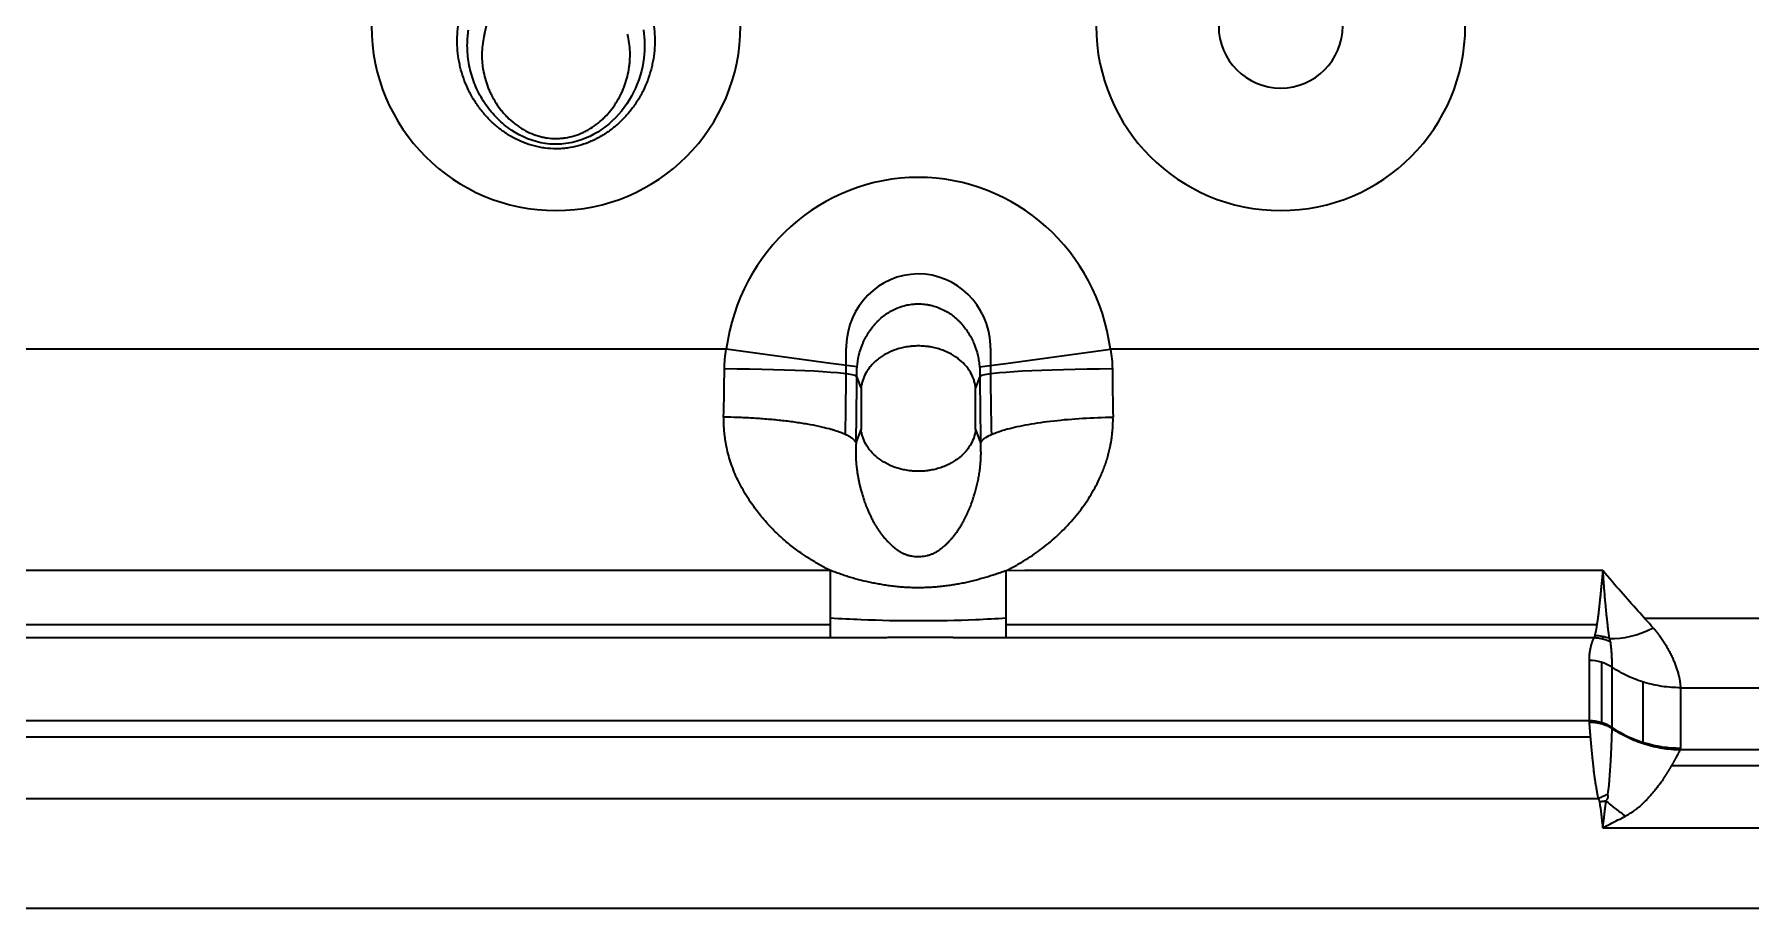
# Model space of a CAD drawing. Header units: millimetres. Extents: x 126 to 861, y 86 to 521.
# Drawn here: x 447.4 to 490.24, y 234.29 to 256.11 of the extents above; entities that cross this region are included whole.
import ezdxf

# ---------------------------------------------------------------- set-up
doc = ezdxf.new("R2010")
doc.units = ezdxf.units.MM
doc.layers.add('10', color=7, linetype='Continuous', true_color=0xffffff)

msp = doc.modelspace()

# ---------------------------------------------------------------- linework, layer by layer
at = {"layer": '10', "color": 7, "linetype": 'Continuous', "lineweight": 35}
for p, q in [((464.668, 248.251), (438.077, 248.251)), ((467.279, 247.899), (464.668, 248.251)), ((471.645, 247.899), (474.257, 248.251)), ((528.255, 248.251), (474.257, 248.251)), ((467.934, 247.811), (467.279, 247.899)), ((470.99, 247.811), (471.645, 247.899)), ((468.032, 247.291), (467.927, 247.574)), ((468.032, 247.291), (468.032, 246.25)), ((470.998, 247.574), (470.892, 247.291)), ((470.892, 246.25), (470.892, 247.291)), ((467.908, 245.916), (468.032, 246.25)), ((470.892, 246.25), (471.016, 245.916)), ((467.267, 241.374), (435.476, 241.374)), ((486.405, 241.374), (471.656, 241.374)), ((487.585, 241.542), (528.09, 241.542)), ((467.267, 241.048), (435.477, 241.048)), ((486.328, 241.048), (471.657, 241.048)), ((486.211, 238.98), (486.211, 240.485)), ((486.522, 238.932), (486.522, 240.437)), ((486.779, 238.81), (486.779, 240.315)), ((487.549, 239.948), (487.549, 238.425)), ((488.483, 239.805), (488.483, 238.3)), ((488.483, 239.805), (527.915, 239.805)), ((486.211, 238.98), (235.633, 238.98)), ((235.603, 238.581), (486.242, 238.581)), ((527.273, 238.252), (488.478, 238.252)), ((526.629, 237.852), (488.261, 237.852)), ((235.408, 237.038), (486.436, 237.038)), ((486.547, 236.31), (524.672, 236.31)), ((524.672, 234.292), (197.172, 234.292))]:
    msp.add_line(p, q, dxfattribs=at)
for centre, radius in [((460.417, 256.318), 4.606), ((478.507, 256.318), 4.606), ((478.507, 256.318), 1.549)]:
    msp.add_arc(centre, radius, 180, 0, dxfattribs=at)
for centre, major_axis, ratio, start_param, end_param in [((455.811, 271.49), (0, 20.308), 0.212557, 3.853135, 4.153905), ((469.462, 247.57), (0, 4.971), 0.973661, 4.849833, 7.716538), ((469.462, 248.282), (0, 1.848), 0.973661, 4.75457, 7.824902), ((466.898, 248.251), (0, 8.744), 0.087489, 4.466693, 4.715579), ((472.026, 248.251), (0, 8.743), 0.087489, 1.567492, 1.81651), ((463.567, 248.251), (0, 8.743), 0.120697, 4.517607, 4.656266), ((464.621, 247.574), (-3.319, 0.016), 0.056093, 3.228997, 4.712665), ((474.304, 247.574), (3.319, 0.016), 0.056093, 1.570521, 3.054188), ((475.358, 248.251), (0, 8.744), 0.120697, 1.626919, 1.765579), ((466.873, 248.251), (0, 12.062), 0.087489, 4.517595, 4.656266), ((472.051, 248.251), (0, 12.062), 0.087489, 1.626919, 1.765581), ((487.803, 243.696), (1.78, 2.433), 0.612231, 3.527441, 4.015623), ((486.352, 240.143), (-0.984, 0.204), 0.953273, 4.537689, 4.90778), ((486.211, 239.514), (-1.005, 0), 0.965926, 4.111793, 4.712388), ((486.211, 238.009), (-1.005, 0), 0.96593, 4.11222, 4.712793), ((488.483, 241.213), (3.015, 0), 0.965926, 4.111795, 4.712389)]:
    msp.add_ellipse(centre, major_axis=major_axis, ratio=ratio, start_param=start_param, end_param=end_param, dxfattribs=at)
for points, degree, knots in [([(462.858, 256.318), (462.87, 256.226), (462.878, 256.135), (462.885, 255.952), (462.882, 255.77), (462.862, 255.589), (462.84, 255.453), (462.831, 255.408), (462.812, 255.318), (462.801, 255.273), (462.766, 255.14), (462.71, 254.966), (462.638, 254.799), (462.578, 254.676), (462.546, 254.615), (462.512, 254.554), (462.489, 254.515), (462.477, 254.495), (462.417, 254.397), (462.313, 254.245), (462.196, 254.106), (462.071, 253.972), (462.005, 253.909), (461.901, 253.818), (461.865, 253.788), (461.792, 253.731), (461.755, 253.704), (461.642, 253.624), (461.564, 253.576), (461.443, 253.51), (461.402, 253.489), (461.339, 253.459), (461.318, 253.45), (461.276, 253.431), (461.254, 253.422), (461.147, 253.379), (460.972, 253.321), (460.791, 253.284), (460.654, 253.266), (460.608, 253.261), (460.538, 253.257), (460.515, 253.256), (460.468, 253.254), (460.445, 253.253), (460.329, 253.253), (460.237, 253.259), (460.1, 253.277), (460.031, 253.288), (459.963, 253.302), (459.918, 253.312), (459.895, 253.318), (459.783, 253.347), (459.695, 253.376), (459.523, 253.445), (459.44, 253.484), (459.338, 253.539), (459.317, 253.55), (459.277, 253.574), (459.218, 253.609), (459.16, 253.647), (459.046, 253.726), (458.974, 253.783), (458.869, 253.873), (458.835, 253.905), (458.769, 253.969), (458.736, 254.002), (458.642, 254.103), (458.582, 254.173), (458.471, 254.318), (458.419, 254.394), (458.359, 254.492), (458.347, 254.511), (458.324, 254.551), (458.312, 254.571), (458.279, 254.632), (458.258, 254.673), (458.197, 254.796), (458.125, 254.964), (458.069, 255.138), (458.034, 255.271), (458.023, 255.315), (458.004, 255.405), (457.995, 255.451), (457.973, 255.587), (457.952, 255.769), (457.95, 255.952), (457.956, 256.134), (457.964, 256.226), (457.977, 256.318)], 3, [0, 0, 0, 0, 0.03125, 0.03125, 0.0625, 0.09375, 0.09375, 0.109375, 0.109375, 0.125, 0.125, 0.15625, 0.1875, 0.1875, 0.203125, 0.210937, 0.210937, 0.21875, 0.21875, 0.25, 0.28125, 0.28125, 0.3125, 0.3125, 0.328125, 0.328125, 0.34375, 0.34375, 0.375, 0.375, 0.390625, 0.390625, 0.398437, 0.398437, 0.40625, 0.40625, 0.4375, 0.46875, 0.46875, 0.484375, 0.484375, 0.492187, 0.492187, 0.5, 0.5, 0.53125, 0.53125, 0.546875, 0.554687, 0.554687, 0.5625, 0.5625, 0.59375, 0.59375, 0.625, 0.625, 0.632812, 0.632812, 0.640625, 0.65625, 0.65625, 0.6875, 0.6875, 0.703125, 0.703125, 0.71875, 0.71875, 0.75, 0.75, 0.78125, 0.78125, 0.789062, 0.789062, 0.796875, 0.796875, 0.8125, 0.8125, 0.84375, 0.875, 0.875, 0.890625, 0.890625, 0.90625, 0.90625, 0.9375, 0.96875, 0.96875, 1, 1, 1, 1]), ([(462.601, 256.221), (462.637, 255.99), (462.64, 255.752), (462.574, 255.22), (462.488, 254.936), (462.218, 254.396), (462.041, 254.156), (461.596, 253.74), (461.341, 253.578), (460.906, 253.425), (460.759, 253.392), (460.457, 253.361), (460.301, 253.364), (459.848, 253.429), (459.558, 253.548), (459.18, 253.802), (459.062, 253.9), (458.848, 254.114), (458.752, 254.23), (458.58, 254.479), (458.506, 254.61), (458.381, 254.881), (458.33, 255.024), (458.253, 255.314), (458.227, 255.46), (458.201, 255.757), (458.201, 255.908), (458.219, 256.112), (458.225, 256.167), (458.234, 256.221)], 3, [0, 0, 0, 0, 0.087211, 0.087211, 0.19873, 0.19873, 0.310248, 0.310248, 0.421766, 0.421766, 0.477526, 0.477526, 0.533285, 0.533285, 0.644803, 0.644803, 0.700562, 0.700562, 0.756321, 0.756321, 0.812081, 0.812081, 0.86784, 0.86784, 0.923599, 0.923599, 0.979358, 0.979358, 1, 1, 1, 1]), ([(458.63, 256.11), (458.612, 256.037), (458.598, 255.963), (458.578, 255.816), (458.565, 255.668), (458.568, 255.519), (458.576, 255.407), (458.579, 255.37), (458.588, 255.296), (458.594, 255.259), (458.612, 255.149), (458.645, 255.005), (458.691, 254.863), (458.732, 254.759), (458.746, 254.724), (458.777, 254.655), (458.793, 254.621), (458.844, 254.521), (458.881, 254.456), (458.962, 254.331), (459.005, 254.27), (459.076, 254.182), (459.101, 254.153), (459.151, 254.096), (459.177, 254.069), (459.257, 253.989), (459.313, 253.939), (459.401, 253.868), (459.431, 253.846), (459.494, 253.802), (459.525, 253.781), (459.623, 253.721), (459.69, 253.686), (459.828, 253.623), (459.899, 253.597), (460.009, 253.564), (460.046, 253.555), (460.121, 253.539), (460.158, 253.532), (460.27, 253.516), (460.346, 253.51), (460.441, 253.51), (460.46, 253.511), (460.499, 253.512), (460.518, 253.514), (460.575, 253.518), (460.613, 253.522), (460.726, 253.539), (460.799, 253.556), (460.943, 253.6), (461.014, 253.626), (461.101, 253.666), (461.118, 253.674), (461.152, 253.691), (461.203, 253.717), (461.252, 253.746), (461.348, 253.805), (461.409, 253.849), (461.497, 253.919), (461.54, 253.956), (461.582, 253.995), (461.609, 254.021), (461.623, 254.034), (461.689, 254.101), (461.739, 254.157), (461.832, 254.274), (461.875, 254.334), (461.955, 254.46), (461.992, 254.524), (462.034, 254.608), (462.043, 254.625), (462.059, 254.658), (462.067, 254.676), (462.089, 254.727), (462.104, 254.762), (462.144, 254.866), (462.19, 255.007), (462.222, 255.151), (462.241, 255.261), (462.246, 255.298), (462.255, 255.372), (462.259, 255.41), (462.266, 255.521), (462.269, 255.67), (462.257, 255.817), (462.237, 255.964), (462.223, 256.037), (462.205, 256.11)], 3, [0, 0, 0, 0, 0.03125, 0.03125, 0.0625, 0.09375, 0.09375, 0.109375, 0.109375, 0.125, 0.125, 0.15625, 0.1875, 0.1875, 0.203125, 0.203125, 0.21875, 0.21875, 0.25, 0.25, 0.28125, 0.28125, 0.296875, 0.296875, 0.3125, 0.3125, 0.34375, 0.34375, 0.359375, 0.359375, 0.375, 0.375, 0.40625, 0.40625, 0.4375, 0.4375, 0.453125, 0.453125, 0.46875, 0.46875, 0.5, 0.5, 0.507813, 0.507813, 0.515625, 0.515625, 0.53125, 0.53125, 0.5625, 0.5625, 0.59375, 0.59375, 0.601563, 0.601563, 0.609375, 0.625, 0.625, 0.65625, 0.65625, 0.671875, 0.679688, 0.679688, 0.6875, 0.6875, 0.71875, 0.71875, 0.75, 0.75, 0.78125, 0.78125, 0.789063, 0.789063, 0.796875, 0.796875, 0.8125, 0.8125, 0.84375, 0.875, 0.875, 0.890625, 0.890625, 0.90625, 0.90625, 0.9375, 0.96875, 0.96875, 1, 1, 1, 1]), ([(467.934, 247.811), (467.942, 247.907), (467.957, 248.003), (468.001, 248.19), (468.03, 248.282), (468.076, 248.395), (468.086, 248.418), (468.106, 248.463), (468.117, 248.485), (468.15, 248.551), (468.174, 248.594), (468.25, 248.72), (468.309, 248.8), (468.392, 248.894), (468.409, 248.912), (468.444, 248.949), (468.462, 248.966), (468.517, 249.018), (468.556, 249.051), (468.636, 249.113), (468.678, 249.142), (468.743, 249.183), (468.765, 249.196), (468.81, 249.221), (468.833, 249.232), (468.95, 249.289), (469.047, 249.324), (469.198, 249.359), (469.249, 249.369), (469.314, 249.376), (469.327, 249.378), (469.354, 249.38), (469.393, 249.383), (469.432, 249.384), (469.51, 249.384), (469.562, 249.382), (469.64, 249.373), (469.666, 249.369), (469.717, 249.361), (469.743, 249.355), (469.82, 249.338), (469.87, 249.323), (469.968, 249.289), (470.015, 249.269), (470.085, 249.236), (470.108, 249.224), (470.153, 249.199), (470.176, 249.186), (470.242, 249.146), (470.284, 249.117), (470.364, 249.055), (470.403, 249.022), (470.458, 248.97), (470.476, 248.953), (470.512, 248.916), (470.529, 248.898), (470.612, 248.804), (470.671, 248.724), (470.749, 248.597), (470.773, 248.554), (470.818, 248.466), (470.838, 248.421), (470.893, 248.285), (470.922, 248.193), (470.956, 248.051), (470.965, 248.003), (470.981, 247.907), (470.986, 247.859), (470.99, 247.811)], 3, [0, 0, 0, 0, 0.0625, 0.0625, 0.125, 0.125, 0.140625, 0.140625, 0.15625, 0.15625, 0.1875, 0.1875, 0.25, 0.25, 0.265625, 0.265625, 0.28125, 0.28125, 0.3125, 0.3125, 0.34375, 0.34375, 0.359375, 0.359375, 0.375, 0.375, 0.4375, 0.4375, 0.46875, 0.46875, 0.476562, 0.476562, 0.484375, 0.5, 0.5, 0.53125, 0.53125, 0.546875, 0.546875, 0.5625, 0.5625, 0.59375, 0.59375, 0.625, 0.625, 0.640625, 0.640625, 0.65625, 0.65625, 0.6875, 0.6875, 0.71875, 0.71875, 0.734375, 0.734375, 0.75, 0.75, 0.8125, 0.8125, 0.84375, 0.84375, 0.875, 0.875, 0.9375, 0.9375, 0.96875, 0.96875, 1, 1, 1, 1]), ([(464.621, 247.76), (464.621, 247.843), (464.625, 247.925), (464.641, 248.088), (464.653, 248.17), (464.668, 248.251)], 3, [0, 0, 0, 0, 0.5, 0.5, 1, 1, 1, 1]), ([(470.892, 247.291), (470.891, 247.298), (470.89, 247.306), (470.888, 247.322), (470.885, 247.345), (470.874, 247.4), (470.862, 247.446), (470.832, 247.538), (470.806, 247.598), (470.756, 247.687), (470.737, 247.717), (470.697, 247.774), (470.675, 247.802), (470.605, 247.885), (470.552, 247.938), (470.475, 248), (470.46, 248.013), (470.427, 248.037), (470.41, 248.049), (470.359, 248.084), (470.323, 248.106), (470.249, 248.147), (470.21, 248.167), (470.148, 248.195), (470.128, 248.203), (470.085, 248.22), (470.063, 248.229), (469.997, 248.252), (469.952, 248.266), (469.859, 248.29), (469.811, 248.3), (469.75, 248.31), (469.738, 248.312), (469.713, 248.316), (469.701, 248.318), (469.664, 248.322), (469.639, 248.325), (469.564, 248.331), (469.464, 248.336), (469.363, 248.331), (469.3, 248.326), (469.288, 248.325), (469.262, 248.322), (469.225, 248.318), (469.188, 248.313), (469.115, 248.3), (469.068, 248.29), (468.998, 248.272), (468.975, 248.266), (468.929, 248.252), (468.906, 248.244), (468.796, 248.206), (468.715, 248.169), (468.62, 248.116), (468.602, 248.106), (468.566, 248.083), (468.548, 248.072), (468.497, 248.037), (468.465, 248.013), (468.374, 247.939), (468.32, 247.886), (468.261, 247.816), (468.249, 247.802), (468.227, 247.774), (468.196, 247.731), (468.169, 247.687), (468.119, 247.599), (468.093, 247.539), (468.068, 247.462), (468.063, 247.447), (468.055, 247.416), (468.051, 247.4), (468.044, 247.369), (468.04, 247.345), (468.036, 247.322), (468.034, 247.306), (468.033, 247.298), (468.032, 247.291)], 3, [0, 0, 0, 0, 0.007813, 0.007813, 0.015625, 0.03125, 0.0625, 0.0625, 0.125, 0.125, 0.15625, 0.15625, 0.1875, 0.1875, 0.25, 0.25, 0.265625, 0.265625, 0.28125, 0.28125, 0.3125, 0.3125, 0.34375, 0.34375, 0.359375, 0.359375, 0.375, 0.375, 0.40625, 0.40625, 0.4375, 0.4375, 0.445313, 0.445313, 0.453125, 0.453125, 0.46875, 0.46875, 0.5, 0.53125, 0.53125, 0.539063, 0.539063, 0.546875, 0.5625, 0.5625, 0.59375, 0.59375, 0.609375, 0.609375, 0.625, 0.625, 0.6875, 0.6875, 0.703125, 0.703125, 0.71875, 0.71875, 0.75, 0.75, 0.8125, 0.8125, 0.828125, 0.828125, 0.84375, 0.875, 0.875, 0.9375, 0.9375, 0.953125, 0.953125, 0.96875, 0.96875, 0.984375, 0.992188, 0.992188, 1, 1, 1, 1]), ([(474.257, 248.251), (474.272, 248.17), (474.283, 248.088), (474.299, 247.925), (474.303, 247.843), (474.304, 247.76)], 3, [0, 0, 0, 0, 0.5, 0.5, 1, 1, 1, 1]), ([(470.99, 247.811), (470.994, 247.772), (470.996, 247.733), (470.999, 247.654), (470.999, 247.614), (470.998, 247.574)], 3, [0, 0, 0, 0, 0.5, 0.5, 1, 1, 1, 1]), ([(467.242, 246.262), (467.162, 246.283), (467.076, 246.304), (466.892, 246.344), (466.795, 246.363), (466.59, 246.398), (466.482, 246.415), (466.26, 246.446), (466.146, 246.46), (465.913, 246.485), (465.794, 246.496), (465.554, 246.516), (465.434, 246.525), (465.193, 246.539), (465.073, 246.545), (464.836, 246.553), (464.719, 246.556), (464.604, 246.558)], 3, [0, 0, 0, 0, 0.125, 0.125, 0.25, 0.25, 0.375, 0.375, 0.5, 0.5, 0.625, 0.625, 0.75, 0.75, 0.875, 0.875, 1, 1, 1, 1]), ([(467.268, 242.728), (467.248, 242.738), (467.207, 242.759), (467.147, 242.79), (467.087, 242.822), (467.026, 242.855), (466.966, 242.89), (466.906, 242.925), (466.846, 242.961), (466.785, 242.998), (466.724, 243.037), (466.666, 243.074), (466.611, 243.11), (466.483, 243.198), (466.284, 243.346), (466.017, 243.574), (465.759, 243.826), (465.517, 244.102), (465.324, 244.36), (465.172, 244.591), (465.057, 244.788), (464.955, 244.986), (464.866, 245.186), (464.791, 245.388), (464.727, 245.593), (464.691, 245.741), (464.673, 245.83), (464.667, 245.86), (464.661, 245.889), (464.656, 245.918), (464.651, 245.947), (464.646, 245.976), (464.642, 246.005), (464.638, 246.034), (464.634, 246.063), (464.63, 246.092), (464.626, 246.122), (464.623, 246.151), (464.62, 246.18), (464.617, 246.209), (464.615, 246.238), (464.613, 246.267), (464.611, 246.296), (464.609, 246.325), (464.607, 246.355), (464.606, 246.384), (464.605, 246.413), (464.605, 246.442), (464.604, 246.471), (464.604, 246.5), (464.604, 246.529), (464.604, 246.549), (464.604, 246.558)], 3, [0, 0, 0, 0, 0.013728, 0.027559, 0.041495, 0.055537, 0.069688, 0.083949, 0.098323, 0.11281, 0.128089, 0.142423, 0.155814, 0.168264, 0.238231, 0.309837, 0.386503, 0.462361, 0.537721, 0.585819, 0.632482, 0.677808, 0.721728, 0.765039, 0.807868, 0.850344, 0.856235, 0.862112, 0.867975, 0.873826, 0.879663, 0.885489, 0.891302, 0.897104, 0.902894, 0.908674, 0.914443, 0.920202, 0.925952, 0.931692, 0.937424, 0.943146, 0.948861, 0.954569, 0.960269, 0.965962, 0.971649, 0.977329, 0.983004, 0.988674, 0.994339, 1, 1, 1, 1]), ([(471.646, 242.724), (471.657, 242.729), (471.678, 242.74), (471.71, 242.756), (471.742, 242.772), (471.774, 242.789), (471.805, 242.806), (471.837, 242.823), (471.869, 242.84), (471.901, 242.858), (471.933, 242.876), (471.965, 242.894), (471.997, 242.913), (472.029, 242.931), (472.061, 242.951), (472.155, 243.008), (472.308, 243.106), (472.514, 243.252), (472.711, 243.406), (472.971, 243.631), (473.278, 243.941), (473.551, 244.284), (473.741, 244.57), (473.866, 244.785), (473.963, 244.975), (474.037, 245.138), (474.091, 245.272), (474.139, 245.408), (474.182, 245.544), (474.22, 245.682), (474.245, 245.792), (474.261, 245.874), (474.271, 245.927), (474.28, 245.979), (474.288, 246.032), (474.295, 246.085), (474.301, 246.138), (474.306, 246.191), (474.311, 246.243), (474.315, 246.296), (474.317, 246.349), (474.319, 246.401), (474.321, 246.454), (474.321, 246.506), (474.32, 246.541), (474.32, 246.558)], 3, [0, 0, 0, 0, 0.007199, 0.01443, 0.021694, 0.02899, 0.036319, 0.043681, 0.051077, 0.058506, 0.06597, 0.073468, 0.081001, 0.088569, 0.096172, 0.103811, 0.156131, 0.208077, 0.259739, 0.311208, 0.421304, 0.529988, 0.581766, 0.632431, 0.682107, 0.711576, 0.740706, 0.769533, 0.798094, 0.826429, 0.854576, 0.865263, 0.875894, 0.886472, 0.896999, 0.907478, 0.91791, 0.928298, 0.938645, 0.948953, 0.959225, 0.969463, 0.97967, 0.989848, 1, 1, 1, 1]), ([(471.683, 246.262), (471.837, 246.303), (472.015, 246.342), (472.407, 246.411), (472.621, 246.442), (473.076, 246.493), (473.317, 246.514), (473.812, 246.544), (474.066, 246.554), (474.32, 246.558)], 3, [0, 0, 0, 0, 0.25, 0.25, 0.5, 0.5, 0.75, 0.75, 1, 1, 1, 1]), ([(467.908, 245.916), (467.908, 245.909), (467.906, 245.893), (467.905, 245.869), (467.903, 245.845), (467.902, 245.82), (467.901, 245.796), (467.9, 245.77), (467.899, 245.745), (467.899, 245.719), (467.899, 245.692), (467.898, 245.665), (467.899, 245.638), (467.899, 245.611), (467.9, 245.583), (467.901, 245.555), (467.902, 245.526), (467.903, 245.497), (467.905, 245.467), (467.907, 245.438), (467.909, 245.407), (467.912, 245.377), (467.917, 245.327), (467.925, 245.257), (467.937, 245.168), (467.952, 245.079), (467.969, 244.989), (467.988, 244.899), (468.01, 244.809), (468.035, 244.713), (468.065, 244.611), (468.101, 244.499), (468.143, 244.383), (468.18, 244.288), (468.211, 244.216), (468.231, 244.168), (468.253, 244.122), (468.274, 244.077), (468.296, 244.033), (468.318, 243.99), (468.341, 243.948), (468.356, 243.921), (468.363, 243.907)], 3, [0, 0, 0, 0, 0.009774, 0.019756, 0.029947, 0.040346, 0.050955, 0.061774, 0.072803, 0.084044, 0.095495, 0.107158, 0.119034, 0.131122, 0.143423, 0.155938, 0.168666, 0.181609, 0.194765, 0.208137, 0.221724, 0.235527, 0.249545, 0.29005, 0.331401, 0.373604, 0.416662, 0.460582, 0.505366, 0.551018, 0.60554, 0.664248, 0.727163, 0.794303, 0.821692, 0.848603, 0.875036, 0.90099, 0.926464, 0.951458, 0.97597, 1, 1, 1, 1]), ([(470.892, 246.25), (470.891, 246.242), (470.89, 246.234), (470.888, 246.218), (470.885, 246.195), (470.874, 246.14), (470.862, 246.094), (470.832, 246.002), (470.806, 245.942), (470.756, 245.853), (470.737, 245.824), (470.697, 245.766), (470.675, 245.738), (470.605, 245.655), (470.552, 245.602), (470.475, 245.54), (470.46, 245.528), (470.427, 245.503), (470.41, 245.491), (470.359, 245.457), (470.323, 245.435), (470.249, 245.393), (470.21, 245.373), (470.148, 245.346), (470.128, 245.337), (470.085, 245.32), (470.063, 245.312), (469.997, 245.288), (469.952, 245.275), (469.859, 245.251), (469.811, 245.24), (469.75, 245.23), (469.738, 245.228), (469.713, 245.224), (469.701, 245.223), (469.664, 245.218), (469.639, 245.215), (469.564, 245.209), (469.464, 245.205), (469.363, 245.209), (469.3, 245.214), (469.288, 245.215), (469.262, 245.218), (469.225, 245.222), (469.188, 245.228), (469.115, 245.24), (469.068, 245.25), (468.998, 245.268), (468.975, 245.275), (468.929, 245.288), (468.906, 245.296), (468.796, 245.334), (468.715, 245.371), (468.62, 245.424), (468.602, 245.435), (468.566, 245.457), (468.548, 245.468), (468.497, 245.503), (468.465, 245.527), (468.374, 245.601), (468.32, 245.654), (468.261, 245.724), (468.249, 245.738), (468.227, 245.767), (468.196, 245.809), (468.169, 245.853), (468.119, 245.941), (468.093, 246.001), (468.068, 246.078), (468.063, 246.093), (468.055, 246.124), (468.051, 246.14), (468.044, 246.171), (468.04, 246.195), (468.036, 246.218), (468.034, 246.234), (468.033, 246.242), (468.032, 246.25)], 3, [0, 0, 0, 0, 0.007812, 0.007812, 0.015625, 0.03125, 0.0625, 0.0625, 0.125, 0.125, 0.15625, 0.15625, 0.1875, 0.1875, 0.25, 0.25, 0.265625, 0.265625, 0.28125, 0.28125, 0.3125, 0.3125, 0.34375, 0.34375, 0.359375, 0.359375, 0.375, 0.375, 0.40625, 0.40625, 0.4375, 0.4375, 0.445313, 0.445313, 0.453125, 0.453125, 0.46875, 0.46875, 0.5, 0.53125, 0.53125, 0.539063, 0.539063, 0.546875, 0.5625, 0.5625, 0.59375, 0.59375, 0.609375, 0.609375, 0.625, 0.625, 0.6875, 0.6875, 0.703125, 0.703125, 0.71875, 0.71875, 0.75, 0.75, 0.8125, 0.8125, 0.828125, 0.828125, 0.84375, 0.875, 0.875, 0.9375, 0.9375, 0.953125, 0.953125, 0.96875, 0.96875, 0.984375, 0.992188, 0.992188, 1, 1, 1, 1]), ([(470.561, 243.907), (470.566, 243.915), (470.575, 243.932), (470.589, 243.957), (470.602, 243.982), (470.616, 244.008), (470.629, 244.035), (470.643, 244.062), (470.656, 244.089), (470.669, 244.117), (470.683, 244.146), (470.696, 244.175), (470.709, 244.205), (470.722, 244.235), (470.739, 244.276), (470.759, 244.325), (470.781, 244.384), (470.803, 244.442), (470.822, 244.499), (470.841, 244.555), (470.858, 244.61), (470.874, 244.663), (470.897, 244.742), (470.925, 244.848), (470.955, 244.982), (470.979, 245.114), (470.999, 245.245), (471.01, 245.351), (471.017, 245.431), (471.021, 245.484), (471.023, 245.535), (471.025, 245.585), (471.026, 245.632), (471.026, 245.678), (471.025, 245.722), (471.024, 245.765), (471.023, 245.805), (471.021, 245.844), (471.019, 245.881), (471.017, 245.905), (471.016, 245.916)], 3, [0, 0, 0, 0, 0.014481, 0.029197, 0.044147, 0.059331, 0.07475, 0.090402, 0.106288, 0.122408, 0.13876, 0.155345, 0.172162, 0.189212, 0.206494, 0.239933, 0.272399, 0.303895, 0.334421, 0.36398, 0.392574, 0.420206, 0.446877, 0.514655, 0.58026, 0.643705, 0.705006, 0.764181, 0.78895, 0.812781, 0.835674, 0.857633, 0.87866, 0.898758, 0.917929, 0.936177, 0.953505, 0.969915, 0.985412, 1, 1, 1, 1]), ([(471.016, 245.916), (471.03, 245.947), (471.054, 245.977), (471.125, 246.037), (471.171, 246.067), (471.283, 246.125), (471.35, 246.154), (471.502, 246.209), (471.588, 246.236), (471.683, 246.262)], 3, [0, 0, 0, 0, 0.25, 0.25, 0.5, 0.5, 0.75, 0.75, 1, 1, 1, 1]), ([(468.363, 243.907), (468.367, 243.9), (468.375, 243.887), (468.387, 243.866), (468.399, 243.846), (468.411, 243.826), (468.423, 243.806), (468.436, 243.786), (468.449, 243.767), (468.461, 243.748), (468.474, 243.729), (468.487, 243.71), (468.5, 243.692), (468.513, 243.673), (468.526, 243.655), (468.54, 243.638), (468.553, 243.62), (468.578, 243.588), (468.617, 243.542), (468.673, 243.48), (468.733, 243.418), (468.799, 243.356), (468.863, 243.301), (468.918, 243.258), (468.963, 243.227), (468.999, 243.204), (469.035, 243.183), (469.081, 243.16), (469.138, 243.135), (469.211, 243.11), (469.287, 243.092), (469.367, 243.081), (469.449, 243.077), (469.53, 243.079), (469.608, 243.088), (469.672, 243.101), (469.723, 243.115), (469.762, 243.128), (469.8, 243.142), (469.853, 243.165), (469.918, 243.198), (469.979, 243.238), (470.03, 243.276), (470.074, 243.311), (470.121, 243.352), (470.171, 243.398), (470.22, 243.447), (470.267, 243.497), (470.312, 243.548), (470.35, 243.594), (470.383, 243.635), (470.41, 243.672), (470.436, 243.709), (470.463, 243.747), (470.488, 243.786), (470.513, 243.825), (470.538, 243.866), (470.553, 243.893), (470.561, 243.907)], 3, [0, 0, 0, 0, 0.009871, 0.019659, 0.029365, 0.038987, 0.048527, 0.057983, 0.067358, 0.07665, 0.085859, 0.094987, 0.104032, 0.112996, 0.121877, 0.130677, 0.139396, 0.148033, 0.178527, 0.210221, 0.243132, 0.277278, 0.311189, 0.337381, 0.352886, 0.367399, 0.380947, 0.393562, 0.415425, 0.436295, 0.456572, 0.47669, 0.497089, 0.516762, 0.536364, 0.556267, 0.567206, 0.578408, 0.589931, 0.601831, 0.628565, 0.658493, 0.675591, 0.695883, 0.719376, 0.745548, 0.771751, 0.797992, 0.824276, 0.850609, 0.868168, 0.886044, 0.904237, 0.922748, 0.941579, 0.96073, 0.980204, 1, 1, 1, 1]), ([(467.268, 241.048), (467.267, 241.116), (467.267, 241.203), (467.267, 241.416), (467.267, 241.541), (467.267, 241.826), (467.267, 241.986), (467.266, 242.335), (467.266, 242.525), (467.266, 242.729)], 3, [0, 0, 0, 0, 0.25, 0.25, 0.5, 0.5, 0.75, 0.75, 1, 1, 1, 1]), ([(471.638, 242.72), (471.596, 242.705), (471.555, 242.69), (471.472, 242.661), (471.431, 242.647), (471.348, 242.62), (471.307, 242.607), (471.222, 242.581), (471.18, 242.568), (471.093, 242.543), (471.049, 242.531), (470.96, 242.506), (470.914, 242.493), (470.822, 242.469), (470.776, 242.458), (470.685, 242.437), (470.64, 242.427), (470.549, 242.408), (470.504, 242.4), (470.413, 242.383), (470.345, 242.372), (470.276, 242.362), (470.231, 242.355), (470.162, 242.346), (470.092, 242.337), (469.997, 242.327), (469.948, 242.322), (469.847, 242.314), (469.796, 242.31), (469.694, 242.305), (469.617, 242.301), (469.542, 242.3), (469.493, 242.299), (469.469, 242.299), (469.398, 242.299), (469.328, 242.3), (469.258, 242.303), (469.212, 242.305), (469.14, 242.308), (469.068, 242.313), (468.97, 242.322), (468.921, 242.327), (468.822, 242.338), (468.772, 242.344), (468.675, 242.358), (468.627, 242.366), (468.532, 242.381), (468.485, 242.389), (468.393, 242.406), (468.348, 242.415), (468.214, 242.442), (468.127, 242.462), (467.997, 242.494), (467.932, 242.511), (467.867, 242.529), (467.823, 242.542), (467.801, 242.548), (467.735, 242.569), (467.668, 242.59), (467.602, 242.612), (467.558, 242.627), (467.494, 242.648), (467.431, 242.67), (467.348, 242.699), (467.307, 242.714), (467.266, 242.729)], 3, [0, 0, 0, 0, 0.03125, 0.03125, 0.0625, 0.0625, 0.09375, 0.09375, 0.125, 0.125, 0.15625, 0.15625, 0.1875, 0.1875, 0.21875, 0.21875, 0.25, 0.25, 0.28125, 0.28125, 0.3125, 0.328125, 0.328125, 0.34375, 0.375, 0.375, 0.40625, 0.40625, 0.4375, 0.4375, 0.46875, 0.484375, 0.484375, 0.5, 0.5, 0.53125, 0.546875, 0.546875, 0.5625, 0.59375, 0.59375, 0.625, 0.625, 0.65625, 0.65625, 0.6875, 0.6875, 0.71875, 0.71875, 0.75, 0.75, 0.8125, 0.8125, 0.84375, 0.859375, 0.859375, 0.875, 0.875, 0.90625, 0.921875, 0.921875, 0.9375, 0.96875, 0.96875, 1, 1, 1, 1]), ([(471.656, 241.048), (471.656, 241.115), (471.656, 241.201), (471.656, 241.414), (471.656, 241.54), (471.656, 241.826), (471.656, 241.987), (471.656, 242.337), (471.656, 242.527), (471.656, 242.726)], 3, [0, 0, 0, 0, 0.25, 0.25, 0.5, 0.5, 0.75, 0.75, 1, 1, 1, 1]), ([(486.352, 241.103), (486.353, 241.11), (486.357, 241.124), (486.362, 241.147), (486.367, 241.17), (486.372, 241.195), (486.378, 241.22), (486.383, 241.246), (486.388, 241.274), (486.393, 241.302), (486.398, 241.331), (486.403, 241.361), (486.407, 241.392), (486.412, 241.424), (486.417, 241.456), (486.422, 241.49), (486.427, 241.524), (486.431, 241.56), (486.436, 241.596), (486.441, 241.633), (486.447, 241.682), (486.454, 241.745), (486.463, 241.822), (486.471, 241.901), (486.48, 241.984), (486.489, 242.07), (486.496, 242.142), (486.502, 242.201), (486.507, 242.249), (486.512, 242.302), (486.518, 242.361), (486.524, 242.427), (486.53, 242.481), (486.534, 242.521), (486.536, 242.544), (486.538, 242.566), (486.54, 242.586), (486.541, 242.606), (486.543, 242.624), (486.544, 242.641), (486.545, 242.657), (486.546, 242.672), (486.546, 242.685), (486.547, 242.698), (486.547, 242.709), (486.547, 242.719), (486.547, 242.725), (486.547, 242.728)], 3, [0, 0, 0, 0, 0.024198, 0.048392, 0.072583, 0.09677, 0.120954, 0.145134, 0.169311, 0.193484, 0.217653, 0.241819, 0.265981, 0.29014, 0.314295, 0.338446, 0.362594, 0.386739, 0.41088, 0.435018, 0.459152, 0.504726, 0.550301, 0.595876, 0.641452, 0.687027, 0.732603, 0.75357, 0.777094, 0.803175, 0.831812, 0.863007, 0.896758, 0.907737, 0.918161, 0.928031, 0.937345, 0.946105, 0.95431, 0.96196, 0.969056, 0.975597, 0.981584, 0.987018, 0.991898, 0.996225, 1, 1, 1, 1]), ([(486.714, 241.031), (486.713, 241.039), (486.71, 241.057), (486.706, 241.084), (486.702, 241.113), (486.698, 241.145), (486.693, 241.178), (486.688, 241.213), (486.683, 241.251), (486.678, 241.292), (486.673, 241.334), (486.668, 241.38), (486.662, 241.428), (486.657, 241.479), (486.651, 241.533), (486.645, 241.59), (486.637, 241.666), (486.627, 241.768), (486.614, 241.903), (486.6, 242.061), (486.588, 242.213), (486.578, 242.341), (486.572, 242.426), (486.568, 242.488), (486.565, 242.536), (486.562, 242.576), (486.56, 242.61), (486.558, 242.632), (486.557, 242.644), (486.556, 242.651), (486.556, 242.658), (486.555, 242.665), (486.554, 242.674), (486.553, 242.683), (486.552, 242.693), (486.551, 242.704), (486.549, 242.715), (486.548, 242.723), (486.547, 242.728)], 3, [0, 0, 0, 0, 0.024854, 0.05055, 0.077087, 0.104465, 0.132686, 0.161748, 0.191654, 0.222406, 0.254005, 0.286454, 0.319749, 0.353888, 0.388866, 0.424683, 0.461341, 0.528199, 0.603301, 0.686617, 0.778135, 0.829442, 0.869174, 0.89734, 0.913947, 0.935164, 0.950566, 0.960133, 0.963837, 0.966446, 0.969408, 0.972722, 0.97639, 0.98041, 0.984782, 0.989506, 0.994579, 1, 1, 1, 1]), ([(487.803, 241.298), (487.677, 241.439), (487.413, 241.733), (486.991, 242.207), (486.701, 242.543), (486.547, 242.728)], 3, [0, 0, 0, 0, 0.308544, 0.641581, 1, 1, 1, 1]), ([(467.267, 241.548), (467.52, 241.532), (467.775, 241.518), (468.506, 241.489), (468.983, 241.479), (469.941, 241.479), (470.419, 241.488), (471.149, 241.518), (471.404, 241.532), (471.656, 241.548)], 3, [0, 0, 0, 0, 0.176217, 0.176217, 0.4997, 0.4997, 0.823183, 0.823183, 1, 1, 1, 1]), ([(487.803, 241.298), (487.807, 241.294), (487.816, 241.284), (487.828, 241.27), (487.841, 241.255), (487.853, 241.241), (487.866, 241.226), (487.878, 241.211), (487.89, 241.197), (487.902, 241.182), (487.914, 241.167), (487.926, 241.152), (487.937, 241.136), (487.949, 241.121), (487.968, 241.095), (487.995, 241.058), (488.029, 241.009), (488.061, 240.959), (488.104, 240.891), (488.155, 240.806), (488.21, 240.705), (488.26, 240.605), (488.305, 240.505), (488.345, 240.406), (488.381, 240.31), (488.411, 240.216), (488.431, 240.147), (488.442, 240.099), (488.449, 240.072), (488.455, 240.045), (488.46, 240.018), (488.465, 239.992), (488.469, 239.967), (488.473, 239.942), (488.476, 239.918), (488.478, 239.894), (488.48, 239.871), (488.482, 239.848), (488.483, 239.826), (488.483, 239.812), (488.483, 239.805)], 3, [0, 0, 0, 0, 0.007623, 0.015295, 0.023018, 0.030793, 0.038619, 0.046497, 0.054428, 0.062412, 0.070449, 0.078541, 0.086687, 0.094888, 0.103144, 0.128718, 0.155168, 0.182504, 0.210737, 0.267174, 0.325103, 0.384586, 0.445678, 0.509041, 0.573775, 0.639926, 0.707535, 0.729537, 0.751618, 0.773778, 0.796018, 0.81834, 0.840745, 0.863234, 0.885808, 0.908469, 0.931217, 0.954055, 0.976982, 1, 1, 1, 1]), ([(471.657, 241.048), (471.432, 241.048), (471.29, 241.049), (471.168, 241.049), (470.953, 241.05), (470.547, 241.052), (470.503, 241.053), (470.225, 241.055), (469.948, 241.056), (469.699, 241.058), (469.421, 241.057), (469.059, 241.057), (468.885, 241.056), (468.808, 241.055), (468.372, 241.052), (468.113, 241.051), (467.83, 241.049), (467.497, 241.048), (467.267, 241.048)], 2, [0, 0, 0, 0.075, 0.075, 0.15, 0.15, 0.25, 0.25, 0.375, 0.375, 0.5, 0.5, 0.625, 0.625, 0.75, 0.75, 0.875, 0.875, 1, 1, 1]), ([(486.328, 241.048), (486.329, 241.05), (486.332, 241.054), (486.335, 241.06), (486.338, 241.066), (486.341, 241.072), (486.344, 241.078), (486.346, 241.084), (486.348, 241.091), (486.35, 241.097), (486.351, 241.101), (486.352, 241.103)], 3, [0, 0, 0, 0, 0.118933, 0.235889, 0.350878, 0.463907, 0.574986, 0.684124, 0.791332, 0.896621, 1, 1, 1, 1]), ([(486.544, 241.018), (486.547, 241.032), (486.548, 241.047), (486.546, 241.069), (486.545, 241.075), (486.544, 241.081)], 3, [0, 0, 0, 0, 0.725411, 0.725411, 1, 1, 1, 1]), ([(486.739, 240.948), (486.739, 240.95), (486.738, 240.954), (486.737, 240.961), (486.735, 240.968), (486.733, 240.975), (486.732, 240.982), (486.729, 240.99), (486.727, 240.997), (486.724, 241.005), (486.721, 241.014), (486.718, 241.022), (486.716, 241.028), (486.714, 241.031)], 3, [0, 0, 0, 0, 0.081476, 0.16483, 0.250064, 0.337182, 0.426185, 0.517077, 0.609862, 0.704541, 0.801121, 0.899605, 1, 1, 1, 1]), ([(486.779, 240.315), (486.779, 240.335), (486.779, 240.392), (486.777, 240.485), (486.773, 240.595), (486.767, 240.699), (486.758, 240.799), (486.749, 240.882), (486.742, 240.931), (486.739, 240.948)], 3, [0, 0, 0, 0, 0.109879, 0.303921, 0.480501, 0.642616, 0.792314, 0.929727, 1, 1, 1, 1]), ([(488.483, 239.805), (488.332, 239.805), (488.181, 239.816), (487.883, 239.86), (487.735, 239.892), (487.447, 239.979), (487.306, 240.032), (487.034, 240.159), (486.904, 240.232), (486.779, 240.315)], 3, [0, 0, 0, 0, 0.25, 0.25, 0.5, 0.5, 0.75, 0.75, 1, 1, 1, 1]), ([(486.436, 237.038), (486.434, 237.048), (486.43, 237.069), (486.423, 237.104), (486.416, 237.144), (486.408, 237.189), (486.399, 237.239), (486.39, 237.294), (486.378, 237.365), (486.364, 237.447), (486.351, 237.536), (486.339, 237.618), (486.33, 237.691), (486.322, 237.76), (486.315, 237.827), (486.307, 237.901), (486.299, 237.981), (486.292, 238.041), (486.288, 238.08), (486.287, 238.097), (486.285, 238.114), (486.283, 238.13), (486.282, 238.147), (486.28, 238.164), (486.278, 238.181), (486.277, 238.197), (486.275, 238.214), (486.273, 238.23), (486.272, 238.246), (486.27, 238.263), (486.269, 238.279), (486.267, 238.295), (486.266, 238.311), (486.264, 238.327), (486.263, 238.342), (486.261, 238.358), (486.26, 238.374), (486.259, 238.389), (486.257, 238.404), (486.256, 238.42), (486.254, 238.435), (486.253, 238.45), (486.252, 238.465), (486.25, 238.48), (486.249, 238.494), (486.248, 238.509), (486.247, 238.523), (486.245, 238.537), (486.244, 238.551), (486.243, 238.565), (486.242, 238.579), (486.241, 238.593), (486.239, 238.607), (486.238, 238.62), (486.237, 238.633), (486.236, 238.646), (486.235, 238.659), (486.234, 238.672), (486.233, 238.685), (486.232, 238.697), (486.231, 238.709), (486.23, 238.722), (486.229, 238.733), (486.228, 238.745), (486.227, 238.757), (486.226, 238.768), (486.225, 238.779), (486.224, 238.79), (486.224, 238.801), (486.223, 238.812), (486.222, 238.822), (486.221, 238.833), (486.22, 238.843), (486.22, 238.853), (486.219, 238.862), (486.218, 238.872), (486.217, 238.881), (486.217, 238.89), (486.216, 238.899), (486.215, 238.907), (486.215, 238.915), (486.214, 238.923), (486.213, 238.931), (486.213, 238.936), (486.213, 238.939)], 3, [0, 0, 0, 0, 0.011962, 0.026039, 0.042232, 0.060542, 0.080969, 0.103515, 0.128178, 0.167426, 0.204329, 0.23889, 0.271117, 0.29703, 0.326222, 0.358694, 0.394447, 0.43348, 0.441435, 0.449408, 0.457401, 0.465413, 0.473444, 0.481494, 0.489564, 0.497653, 0.505761, 0.513888, 0.522035, 0.5302, 0.538386, 0.54659, 0.554814, 0.563057, 0.571319, 0.579601, 0.587901, 0.596222, 0.604561, 0.61292, 0.621299, 0.629697, 0.638114, 0.64655, 0.655006, 0.663481, 0.671976, 0.68049, 0.689024, 0.697577, 0.70615, 0.714741, 0.723353, 0.731984, 0.740634, 0.749304, 0.757993, 0.766702, 0.77543, 0.784178, 0.792946, 0.801733, 0.810539, 0.819365, 0.828211, 0.837076, 0.84596, 0.854865, 0.863788, 0.872732, 0.881695, 0.890677, 0.89968, 0.908702, 0.917743, 0.926804, 0.935885, 0.944985, 0.954105, 0.963245, 0.972404, 0.981583, 0.990782, 1, 1, 1, 1]), ([(486.672, 237.147), (486.672, 237.147), (486.672, 237.147), (486.672, 237.148), (486.672, 237.148), (486.672, 237.149), (486.672, 237.15), (486.672, 237.15), (486.672, 237.151), (486.672, 237.153), (486.672, 237.154), (486.673, 237.155), (486.673, 237.157), (486.673, 237.158), (486.673, 237.16), (486.673, 237.162), (486.674, 237.164), (486.674, 237.166), (486.674, 237.168), (486.675, 237.17), (486.675, 237.172), (486.675, 237.175), (486.676, 237.178), (486.676, 237.18), (486.677, 237.183), (486.677, 237.186), (486.678, 237.189), (486.678, 237.192), (486.679, 237.196), (486.679, 237.199), (486.68, 237.203), (486.68, 237.207), (486.681, 237.21), (486.682, 237.214), (486.682, 237.218), (486.683, 237.222), (486.684, 237.227), (486.684, 237.231), (486.685, 237.236), (486.686, 237.24), (486.687, 237.245), (486.688, 237.25), (486.688, 237.255), (486.689, 237.26), (486.69, 237.265), (486.691, 237.27), (486.691, 237.276), (486.692, 237.281), (486.693, 237.287), (486.694, 237.292), (486.695, 237.298), (486.695, 237.304), (486.696, 237.31), (486.697, 237.316), (486.698, 237.322), (486.698, 237.328), (486.699, 237.335), (486.7, 237.341), (486.701, 237.347), (486.701, 237.354), (486.702, 237.361), (486.703, 237.368), (486.703, 237.374), (486.704, 237.381), (486.705, 237.388), (486.705, 237.396), (486.706, 237.403), (486.707, 237.41), (486.707, 237.418), (486.708, 237.425), (486.708, 237.433), (486.709, 237.44), (486.71, 237.448), (486.71, 237.456), (486.711, 237.464), (486.711, 237.472), (486.712, 237.48), (486.712, 237.488), (486.713, 237.497), (486.714, 237.505), (486.714, 237.514), (486.715, 237.522), (486.715, 237.531), (486.716, 237.54), (486.716, 237.549), (486.717, 237.558), (486.718, 237.567), (486.718, 237.576), (486.719, 237.585), (486.72, 237.595), (486.72, 237.604), (486.721, 237.614), (486.722, 237.623), (486.722, 237.633), (486.723, 237.643), (486.724, 237.653), (486.724, 237.663), (486.725, 237.673), (486.726, 237.683), (486.727, 237.693), (486.727, 237.704), (486.728, 237.714), (486.729, 237.725), (486.73, 237.735), (486.731, 237.746), (486.731, 237.757), (486.732, 237.767), (486.733, 237.778), (486.734, 237.789), (486.735, 237.8), (486.735, 237.811), (486.736, 237.822), (486.737, 237.833), (486.738, 237.845), (486.739, 237.856), (486.739, 237.867), (486.74, 237.879), (486.741, 237.89), (486.742, 237.902), (486.742, 237.913), (486.743, 237.925), (486.744, 237.936), (486.744, 237.948), (486.745, 237.959), (486.746, 237.971), (486.746, 237.983), (486.747, 237.995), (486.748, 238.006), (486.748, 238.018), (486.749, 238.03), (486.75, 238.042), (486.75, 238.054), (486.751, 238.066), (486.752, 238.078), (486.752, 238.089), (486.753, 238.101), (486.753, 238.113), (486.754, 238.125), (486.755, 238.137), (486.755, 238.149), (486.756, 238.161), (486.756, 238.173), (486.757, 238.185), (486.757, 238.197), (486.758, 238.209), (486.758, 238.221), (486.759, 238.233), (486.76, 238.245), (486.76, 238.257), (486.761, 238.269), (486.761, 238.281), (486.762, 238.292), (486.762, 238.304), (486.763, 238.316), (486.763, 238.328), (486.764, 238.339), (486.764, 238.351), (486.765, 238.363), (486.765, 238.374), (486.766, 238.386), (486.766, 238.397), (486.767, 238.409), (486.767, 238.42), (486.767, 238.432), (486.768, 238.443), (486.768, 238.454), (486.769, 238.465), (486.769, 238.476), (486.77, 238.487), (486.77, 238.498), (486.77, 238.509), (486.771, 238.52), (486.771, 238.53), (486.772, 238.541), (486.772, 238.551), (486.772, 238.561), (486.773, 238.572), (486.773, 238.582), (486.773, 238.592), (486.774, 238.602), (486.774, 238.611), (486.774, 238.621), (486.775, 238.631), (486.775, 238.64), (486.775, 238.649), (486.775, 238.658), (486.776, 238.667), (486.776, 238.676), (486.776, 238.685), (486.777, 238.693), (486.777, 238.702), (486.777, 238.71), (486.777, 238.718), (486.778, 238.726), (486.778, 238.734), (486.778, 238.741), (486.778, 238.749), (486.778, 238.756), (486.779, 238.763), (486.779, 238.77), (486.779, 238.776), (486.779, 238.78), (486.779, 238.782)], 3, [0, 0, 0, 0, 0.000145, 0.000339, 0.000584, 0.000879, 0.001225, 0.001621, 0.002067, 0.002565, 0.003114, 0.003714, 0.004365, 0.005068, 0.005823, 0.00663, 0.00749, 0.008402, 0.009366, 0.010384, 0.011455, 0.012579, 0.013756, 0.014988, 0.016273, 0.017612, 0.019005, 0.020452, 0.021953, 0.023508, 0.025118, 0.026781, 0.028498, 0.030269, 0.032094, 0.033971, 0.035902, 0.037884, 0.039919, 0.042004, 0.044141, 0.046327, 0.048561, 0.050844, 0.053174, 0.05555, 0.057971, 0.060438, 0.062951, 0.065509, 0.068111, 0.070759, 0.073451, 0.076188, 0.078968, 0.081794, 0.084663, 0.087576, 0.090533, 0.093535, 0.09658, 0.099669, 0.102802, 0.105978, 0.109199, 0.112464, 0.115773, 0.119127, 0.122525, 0.125968, 0.129455, 0.132988, 0.136567, 0.140191, 0.143861, 0.147578, 0.151342, 0.155154, 0.159013, 0.16292, 0.166877, 0.170883, 0.174939, 0.179047, 0.183206, 0.187417, 0.191682, 0.196, 0.200371, 0.204795, 0.209273, 0.213804, 0.218387, 0.223024, 0.227713, 0.232454, 0.237248, 0.242094, 0.246992, 0.251941, 0.256942, 0.261994, 0.267097, 0.272251, 0.277455, 0.282709, 0.288013, 0.293366, 0.298768, 0.304219, 0.309718, 0.315264, 0.320858, 0.326498, 0.332185, 0.337918, 0.343696, 0.349519, 0.355388, 0.361301, 0.36726, 0.373264, 0.379313, 0.385408, 0.391548, 0.397733, 0.403963, 0.410239, 0.41656, 0.422926, 0.429338, 0.435795, 0.442298, 0.448846, 0.45544, 0.46208, 0.468765, 0.475496, 0.482272, 0.489094, 0.495962, 0.502876, 0.509836, 0.516842, 0.523893, 0.530991, 0.538134, 0.545323, 0.552558, 0.559839, 0.567165, 0.574537, 0.581954, 0.589417, 0.596926, 0.60448, 0.61208, 0.619724, 0.627415, 0.63515, 0.642931, 0.650757, 0.658629, 0.666545, 0.674507, 0.682514, 0.690566, 0.698663, 0.706805, 0.714992, 0.723224, 0.7315, 0.739821, 0.748187, 0.756596, 0.76505, 0.773548, 0.782089, 0.790675, 0.799303, 0.807975, 0.81669, 0.825447, 0.834248, 0.84309, 0.851975, 0.860902, 0.86987, 0.87888, 0.887931, 0.897024, 0.906159, 0.915336, 0.924558, 0.933823, 0.943134, 0.952492, 0.961896, 0.971348, 0.980848, 0.990399, 1, 1, 1, 1]), ([(486.779, 238.797), (486.962, 238.675), (487.158, 238.572), (487.425, 238.467), (487.487, 238.445), (487.549, 238.425)], 3, [0, 0, 0, 0, 0.770542, 0.770542, 1, 1, 1, 1]), ([(488.478, 238.252), (488.331, 238.254), (488.181, 238.266), (487.884, 238.313), (487.736, 238.348), (487.446, 238.438), (487.305, 238.494), (487.033, 238.625), (486.902, 238.7), (486.779, 238.782)], 3, [0, 0, 0, 0, 0.25, 0.25, 0.5, 0.5, 0.75, 0.75, 1, 1, 1, 1]), ([(487.11, 236.601), (487.117, 236.605), (487.134, 236.615), (487.166, 236.634), (487.209, 236.659), (487.261, 236.691), (487.313, 236.725), (487.359, 236.758), (487.398, 236.787), (487.434, 236.815), (487.469, 236.844), (487.504, 236.874), (487.538, 236.907), (487.573, 236.941), (487.608, 236.976), (487.651, 237.02), (487.699, 237.073), (487.752, 237.133), (487.803, 237.192), (487.85, 237.25), (487.895, 237.306), (487.938, 237.361), (487.977, 237.415), (488.015, 237.467), (488.042, 237.506), (488.061, 237.534), (488.071, 237.549), (488.081, 237.565), (488.092, 237.58), (488.102, 237.596), (488.112, 237.611), (488.122, 237.626), (488.131, 237.641), (488.141, 237.656), (488.15, 237.67), (488.159, 237.685), (488.169, 237.699), (488.178, 237.714), (488.186, 237.728), (488.195, 237.742), (488.204, 237.756), (488.212, 237.77), (488.221, 237.784), (488.229, 237.797), (488.237, 237.811), (488.245, 237.824), (488.253, 237.837), (488.26, 237.85), (488.268, 237.863), (488.275, 237.876), (488.282, 237.888), (488.29, 237.901), (488.297, 237.913), (488.304, 237.925), (488.31, 237.937), (488.317, 237.949), (488.324, 237.961), (488.33, 237.972), (488.336, 237.983), (488.343, 237.995), (488.349, 238.006), (488.355, 238.016), (488.36, 238.027), (488.366, 238.037), (488.372, 238.048), (488.377, 238.058), (488.383, 238.068), (488.388, 238.078), (488.393, 238.087), (488.398, 238.097), (488.403, 238.106), (488.408, 238.115), (488.412, 238.124), (488.417, 238.133), (488.421, 238.141), (488.426, 238.15), (488.43, 238.158), (488.434, 238.166), (488.438, 238.173), (488.442, 238.181), (488.446, 238.188), (488.45, 238.196), (488.453, 238.203), (488.457, 238.209), (488.46, 238.216), (488.463, 238.222), (488.466, 238.229), (488.47, 238.235), (488.472, 238.241), (488.475, 238.246), (488.477, 238.25), (488.478, 238.252)], 3, [0, 0, 0, 0, 0.008202, 0.021449, 0.03955, 0.062214, 0.08617, 0.106431, 0.123271, 0.139115, 0.155462, 0.172311, 0.189637, 0.207417, 0.22563, 0.244268, 0.275146, 0.305252, 0.334632, 0.363294, 0.391263, 0.418581, 0.445301, 0.471452, 0.497037, 0.505045, 0.513035, 0.521006, 0.52896, 0.536896, 0.544815, 0.552717, 0.560603, 0.568473, 0.576328, 0.584169, 0.591995, 0.599808, 0.607607, 0.615393, 0.623165, 0.630924, 0.638669, 0.646402, 0.654123, 0.661831, 0.669526, 0.67721, 0.684882, 0.692542, 0.700192, 0.70783, 0.715458, 0.723076, 0.730685, 0.738283, 0.745873, 0.753454, 0.761026, 0.76859, 0.776145, 0.783692, 0.791231, 0.798763, 0.806286, 0.813803, 0.821312, 0.828815, 0.836311, 0.843801, 0.851285, 0.858763, 0.866236, 0.873704, 0.881166, 0.888625, 0.896079, 0.903528, 0.910974, 0.918415, 0.925852, 0.933284, 0.940713, 0.948138, 0.955558, 0.962975, 0.970388, 0.977796, 0.985201, 0.992603, 1, 1, 1, 1]), ([(486.672, 237.147), (486.634, 237.129), (486.595, 237.111), (486.516, 237.075), (486.476, 237.057), (486.436, 237.038)], 3, [0, 0, 0, 0, 0.5, 0.5, 1, 1, 1, 1]), ([(486.436, 237.038), (486.438, 237.033), (486.443, 237.023), (486.448, 237.007), (486.454, 236.987), (486.46, 236.97), (486.464, 236.958), (486.465, 236.954)], 3, [0, 0, 0, 0, 0.191457, 0.380845, 0.558279, 0.88857, 1, 1, 1, 1]), ([(486.547, 236.31), (486.552, 236.352), (486.562, 236.432), (486.576, 236.548), (486.588, 236.653), (486.599, 236.748), (486.609, 236.833), (486.618, 236.908), (486.624, 236.954), (486.626, 236.975)], 3, [0, 0, 0, 0, 0.188596, 0.361954, 0.520066, 0.662927, 0.790538, 0.902897, 1, 1, 1, 1]), ([(486.626, 236.975), (486.628, 236.978), (486.631, 236.983), (486.638, 236.992), (486.646, 237.005), (486.654, 237.018), (486.662, 237.031), (486.668, 237.042), (486.672, 237.053), (486.674, 237.061), (486.676, 237.069), (486.677, 237.077), (486.678, 237.084), (486.678, 237.091), (486.678, 237.098), (486.677, 237.107), (486.675, 237.119), (486.674, 237.133), (486.672, 237.142), (486.672, 237.147)], 3, [0, 0, 0, 0, 0.042796, 0.104115, 0.183872, 0.281363, 0.360137, 0.428917, 0.487966, 0.537778, 0.578779, 0.61867, 0.6576, 0.695759, 0.733366, 0.770666, 0.847122, 0.923508, 1, 1, 1, 1]), ([(487.11, 236.601), (487.029, 236.663), (486.948, 236.725), (486.786, 236.85), (486.706, 236.913), (486.626, 236.976)], 3, [0, 0, 0, 0, 0.5, 0.5, 1, 1, 1, 1])]:
    msp.add_open_spline(points, degree=degree, knots=knots, dxfattribs=at)
for points in [[(467.664, 248.336), (467.664, 248.317), (467.663, 248.298), (467.663, 248.279)], [(471.261, 248.28), (471.261, 248.306), (471.261, 248.333), (471.26, 248.36)], [(467.927, 247.574), (467.925, 247.655), (467.927, 247.734), (467.934, 247.811)], [(467.266, 242.729), (456.669, 242.728), (446.071, 242.727), (435.474, 242.726)], [(486.547, 242.728), (481.583, 242.727), (476.618, 242.727), (471.654, 242.726)], [(486.211, 240.485), (486.211, 240.52), (486.213, 240.587), (486.222, 240.679), (486.236, 240.764), (486.253, 240.843), (486.274, 240.917), (486.299, 240.986), (486.318, 241.028), (486.328, 241.048)], [(486.213, 238.939), (486.212, 238.947), (486.211, 238.961), (486.211, 238.974), (486.211, 238.98)], [(486.779, 238.782), (486.779, 238.787), (486.779, 238.797), (486.779, 238.806), (486.779, 238.81)], [(488.478, 238.252), (488.48, 238.26), (488.482, 238.276), (488.483, 238.292), (488.483, 238.3)], [(486.465, 236.954), (486.478, 236.854), (486.505, 236.646), (486.533, 236.424), (486.547, 236.31)], [(486.547, 236.31), (486.61, 236.343), (486.736, 236.408), (486.924, 236.505), (487.049, 236.569), (487.11, 236.601)]]:
    msp.add_open_spline(points, degree=3, dxfattribs=at)
for points, weights in [([(467.908, 245.916), (467.855, 246.037), (467.635, 246.155), (467.242, 246.262)], [1.15122563547, 1.07330523247, 1.02549673403, 1.00780014016]), ([(486.739, 240.948), (486.61, 241.009), (486.471, 241.043), (486.328, 241.048)], [1.0228869724, 1.00132029268, 0.994995526544, 1.00391267401]), ([(486.779, 238.782), (486.611, 238.888), (486.416, 238.942), (486.213, 238.939)], [1.02237526447, 0.992259604969, 0.992544243586, 1.02322918032]), ([(486.626, 236.975), (486.573, 236.968), (486.519, 236.961), (486.465, 236.954)], [1.00165749351, 0.999447901934, 0.999447502236, 1.00165629442])]:
    msp.add_rational_spline(points, weights, degree=3, dxfattribs=at)

doc.saveas('drawing.dxf')
